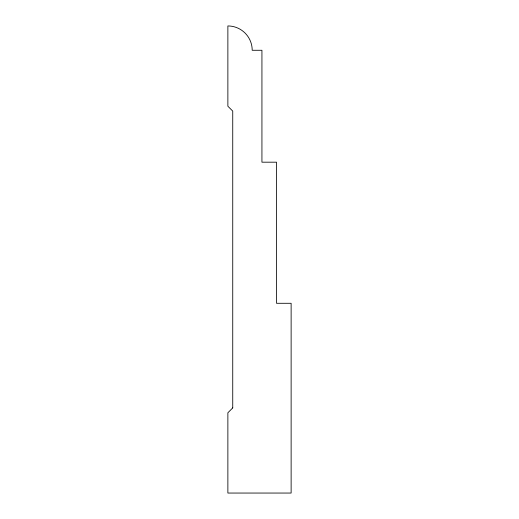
<?xml version="1.0" encoding="UTF-8"?>
<svg xmlns="http://www.w3.org/2000/svg" width="519" height="519" viewBox="0 0 519 519"><rect width="100%" height="100%" fill="white"/><g stroke="black" fill="none" stroke-linecap="round" stroke-linejoin="round"><path stroke-width="0.78" d="M232.739 407.902L227.873 412.767L227.873 493.05L291.127 493.05L291.127 303.291L276.53 303.291L276.53 162.188L261.933 162.188L261.933 50.278L252.202 50.278A24.328 24.328 0 0 0 227.873 25.95L227.873 106.233L232.739 111.098L232.739 407.902"/></g></svg>
